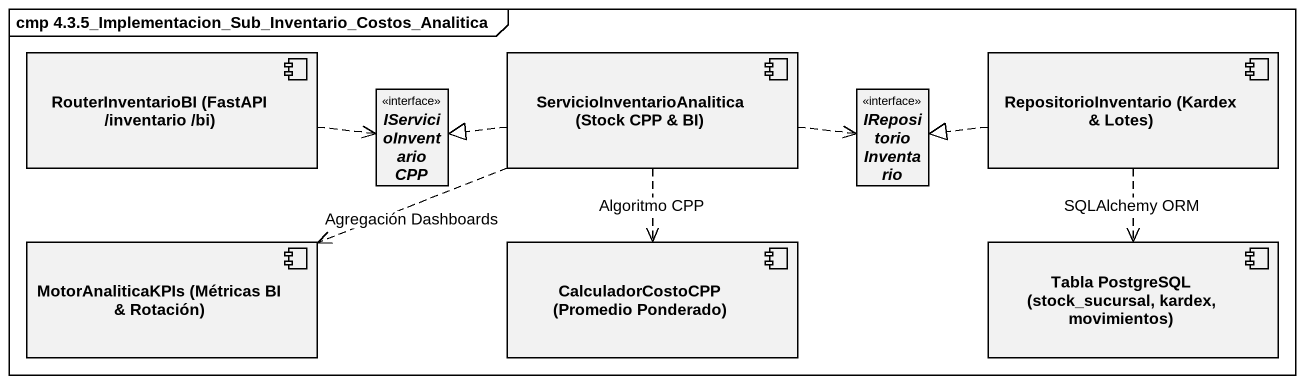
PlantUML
@startuml
mainframe cmp 4.3.5_Implementacion_Sub_Inventario_Costos_Analitica
allowmixing
hide circle
hide empty members
component "RouterInventarioBI (FastAPI /inventario /bi)" as RouterInventarioBI_FastAPI
component "ServicioInventarioAnalitica (Stock CPP & BI)" as ServicioInventarioAnalitica
component "RepositorioInventario (Kardex & Lotes)" as RepositorioInventario
interface IServicioInventarioCPP
interface IRepositorioInventario
component "MotorAnaliticaKPIs (Métricas BI & Rotación)" as MotorAnaliticaKPIs_Métricas
component "CalculadorCostoCPP (Promedio Ponderado)" as CalculadorCostoCPP_Promedio
component "Tabla PostgreSQL (stock_sucursal, kardex, movimientos)" as Tabla_PostgreSQL_stock
RouterInventarioBI_FastAPI .right.> IServicioInventarioCPP
ServicioInventarioAnalitica .left.|> IServicioInventarioCPP
ServicioInventarioAnalitica .right.> IRepositorioInventario
ServicioInventarioAnalitica .left.> MotorAnaliticaKPIs_Métricas : Agregación Dashboards
ServicioInventarioAnalitica ..> CalculadorCostoCPP_Promedio : Algoritmo CPP
RepositorioInventario .left.|> IRepositorioInventario
RepositorioInventario ..> Tabla_PostgreSQL_stock : SQLAlchemy ORM
@enduml
